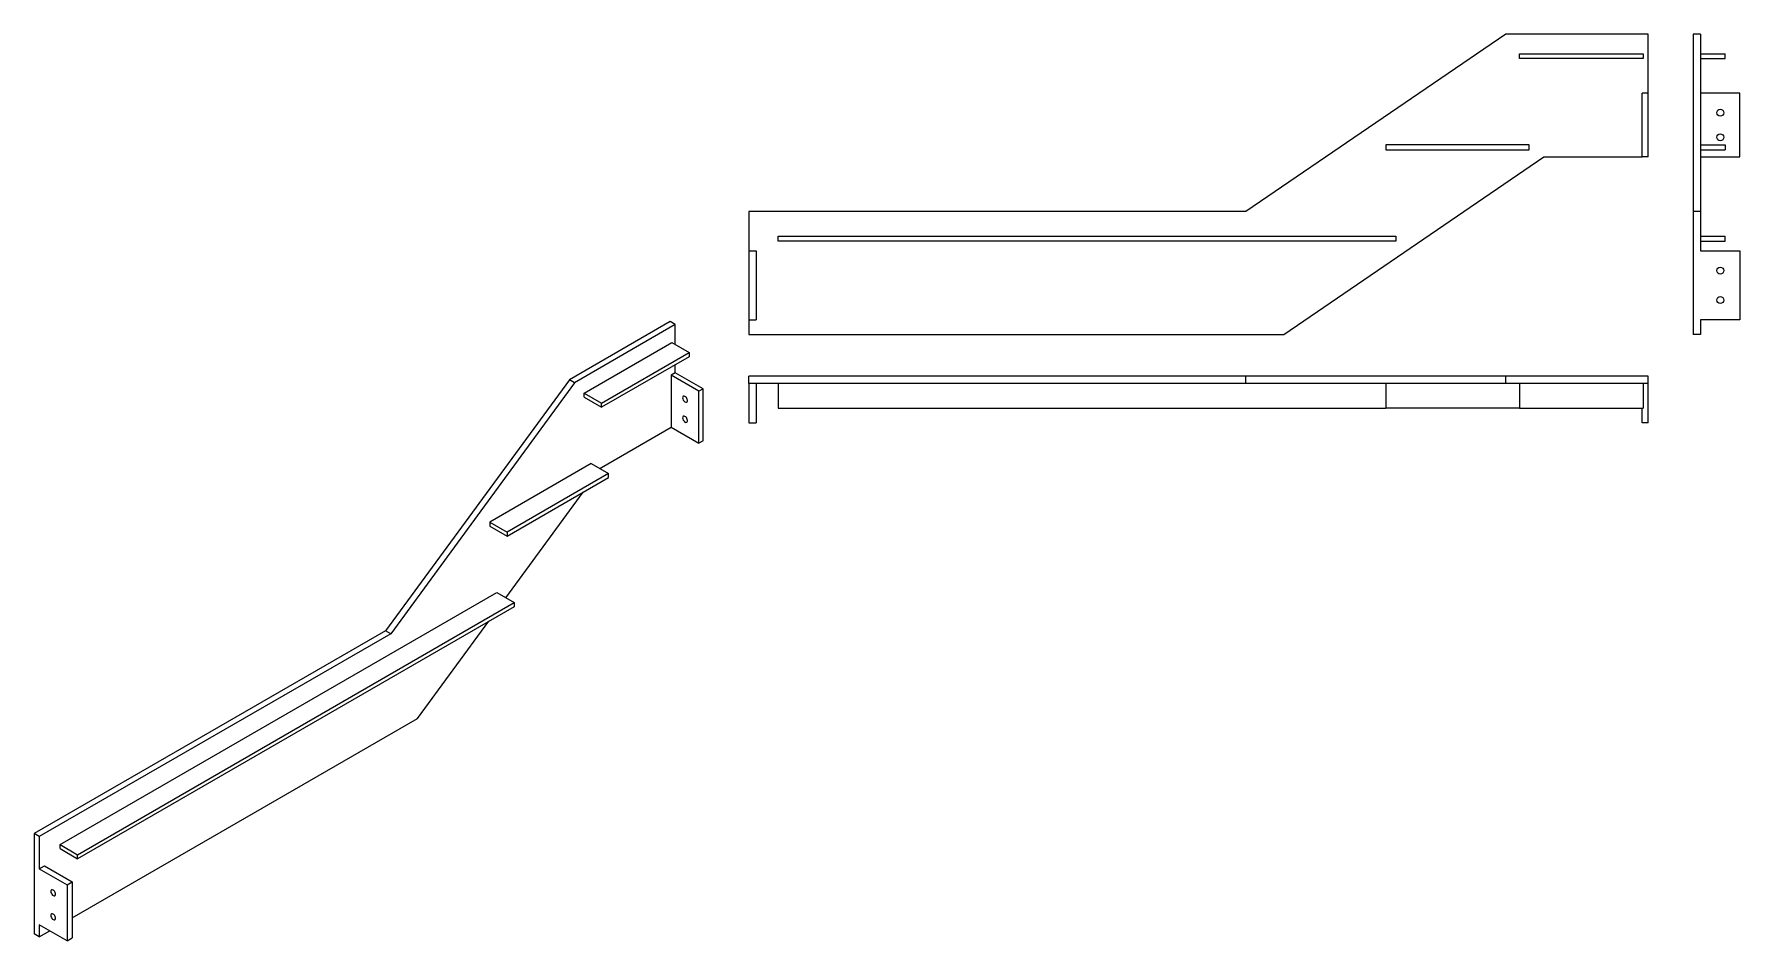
# Model space of a CAD drawing. Header units: millimetres. Extents: x -2188 to 1285, y -1242 to 605.
import ezdxf

# ---------------------------------------------------------------- set-up
doc = ezdxf.new("R2010")
doc.units = ezdxf.units.MM
for name, color, linetype in [('ProjItem176', 7, 'CONTINUOUS'), ('ProjItem177', 7, 'CONTINUOUS'), ('ProjItem178', 7, 'CONTINUOUS'), ('ProjItem179', 7, 'CONTINUOUS')]:
    doc.layers.add(name, color=color, linetype=linetype)

msp = doc.modelspace()

# ---------------------------------------------------------------- linework, layer by layer
at = {"layer": 'ProjItem176'}
for p, q in [((808.096, 604.7), (278.74, 243.2)), ((1097.83, 604.7), (808.096, 604.7)), ((1097.83, 484.7), (1097.83, 604.7)), ((835.828, 564.7), (1087.83, 564.7)), ((835.828, 554.7), (835.828, 564.7)), ((1087.83, 564.7), (1087.83, 554.7)), ((1087.83, 554.7), (835.828, 554.7)), ((1097.83, 484.7), (1085.83, 484.7)), ((1085.83, 354.7), (1085.83, 484.7)), ((1097.83, 354.7), (1097.83, 484.7)), ((355.959, -6.8003), (885.315, 354.7)), ((563.828, 378.95), (563.828, 368.95)), ((855.828, 378.95), (563.828, 378.95)), ((563.828, 368.95), (855.828, 368.95)), ((855.828, 368.95), (855.828, 378.95)), ((885.315, 354.7), (1085.83, 354.7)), ((1097.83, 354.7), (1085.83, 354.7)), ((278.74, 243.2), (-733.172, 243.2)), ((-733.172, 243.2), (-733.172, 163.2)), ((-673.172, 193.2), (583.828, 193.2)), ((-673.172, 183.2), (-673.172, 193.2)), ((583.828, 183.2), (-673.172, 183.2)), ((583.828, 193.2), (583.828, 183.2)), ((-733.172, 163.2), (-718.172, 163.2)), ((-733.172, 163.2), (-733.172, 23.1997)), ((-718.172, 163.2), (-718.172, 23.1997)), ((-733.172, 23.1997), (-733.172, -6.8003)), ((-733.172, 23.1997), (-718.172, 23.1997)), ((-733.172, -6.8003), (355.959, -6.8003))]:
    msp.add_line(p, q, dxfattribs=at)
at = {"layer": 'ProjItem177'}
for p, q in [((-893.576, 19.3232), (-1098.45, -98.9594)), ((-882.969, 13.1995), (-1087.84, -105.083)), ((-882.969, 13.1995), (-893.576, 19.3232)), ((-882.969, -27.6253), (-882.969, 13.1995)), ((-1068.23, -126.421), (-890.04, -23.5428)), ((-890.04, -23.5428), (-854.685, -43.9553)), ((-1032.88, -146.834), (-854.685, -43.9553)), ((-854.685, -52.1202), (-1032.88, -154.999)), ((-882.969, -84.7801), (-882.969, -68.4502)), ((-854.685, -43.9553), (-854.685, -52.1202)), ((-1098.45, -98.9594), (-1472.76, -610.232)), ((-1087.84, -105.083), (-1098.45, -98.9594)), ((-882.969, -84.7801), (-891.454, -89.6791)), ((-834.886, -122.339), (-891.454, -89.6791)), ((-891.454, -89.6791), (-891.454, -195.824)), ((-826.4, -117.44), (-882.969, -84.7801)), ((-1087.84, -105.083), (-1462.15, -616.356)), ((-1068.23, -134.586), (-1068.23, -126.421)), ((-1068.23, -126.421), (-1032.88, -146.834)), ((-1068.23, -134.586), (-1032.88, -154.999)), ((-826.4, -117.44), (-834.886, -122.339)), ((-834.886, -228.483), (-834.886, -122.339)), ((-826.4, -223.585), (-826.4, -117.44)), ((-1032.88, -154.999), (-1032.88, -146.834)), ((-1033.24, -277.683), (-891.454, -195.824)), ((-891.454, -195.824), (-834.886, -228.483)), ((-826.4, -223.585), (-834.886, -228.483)), ((-1054.09, -269.921), (-1260.56, -389.129)), ((-1054.09, -269.921), (-1018.73, -290.333)), ((-1035.44, -280.688), (-1033.24, -277.683)), ((-1018.73, -290.333), (-1225.21, -409.542)), ((-1225.21, -417.707), (-1018.73, -298.498)), ((-1018.73, -298.498), (-1018.73, -290.333)), ((-1227.77, -543.396), (-1070.26, -328.244)), ((-1260.56, -389.129), (-1260.56, -397.294)), ((-1260.56, -389.129), (-1225.21, -409.542)), ((-1260.56, -397.294), (-1225.21, -417.707)), ((-1225.21, -409.542), (-1225.21, -417.707)), ((-2135.26, -1045.8), (-1246.42, -532.628)), ((-2099.9, -1066.21), (-1211.07, -553.041)), ((-1246.42, -532.628), (-1211.07, -553.041)), ((-1211.07, -553.041), (-1211.07, -561.206)), ((-1211.07, -561.206), (-2099.9, -1074.37)), ((-1472.76, -610.232), (-2188.29, -1023.34)), ((-1462.15, -616.356), (-2177.68, -1029.47)), ((-1462.15, -616.356), (-1472.76, -610.232)), ((-1407.55, -788.955), (-1262.59, -590.952)), ((-2110.51, -1194.81), (-1407.55, -788.955)), ((-2177.68, -1029.47), (-2188.29, -1023.34)), ((-2188.29, -1023.34), (-2188.29, -1227.47)), ((-2177.68, -1029.47), (-2177.68, -1094.79)), ((-2135.26, -1053.96), (-2135.26, -1045.8)), ((-2135.26, -1045.8), (-2099.9, -1066.21)), ((-2135.26, -1053.96), (-2099.9, -1074.37)), ((-2099.9, -1074.37), (-2099.9, -1066.21)), ((-2177.68, -1094.79), (-2167.07, -1088.66)), ((-2177.68, -1094.79), (-2121.11, -1127.45)), ((-2167.07, -1088.66), (-2110.51, -1121.32)), ((-2121.11, -1127.45), (-2110.51, -1121.32)), ((-2121.11, -1127.45), (-2121.11, -1241.76)), ((-2110.51, -1121.32), (-2110.51, -1235.63)), ((-2177.68, -1209.1), (-2177.68, -1233.59)), ((-2121.11, -1241.76), (-2177.68, -1209.1)), ((-2177.68, -1233.59), (-2188.29, -1227.47)), ((-2177.68, -1233.59), (-2156.47, -1221.34)), ((-2121.11, -1241.76), (-2110.51, -1235.63))]:
    msp.add_line(p, q, dxfattribs=at)
for centre, major_axis, start_param, end_param in [((-863.17, -138.669), (3.5, -6.0622), -3.14159, 0), ((-863.17, -138.669), (3.5, -6.0622), -3.92699, -3.14159), ((-863.17, -138.669), (3.5, -6.0622), 0, -3.92699), ((-863.17, -179.494), (3.5, -6.0622), -3.14159, 0), ((-863.17, -179.494), (3.5, -6.0622), -3.92699, -3.14159), ((-863.17, -179.494), (3.5, -6.0622), 0, -3.92699), ((-2149.4, -1143.78), (-3.5, 6.0622), 0, 2.35619), ((-2149.4, -1143.78), (-3.5, 6.0622), 3.14159, 0), ((-2149.4, -1143.78), (-3.5, 6.0622), 2.35619, 3.14159), ((-2149.4, -1192.77), (-3.5, 6.0622), 0, 2.35619), ((-2149.4, -1192.77), (-3.5, 6.0622), 3.14159, 0), ((-2149.4, -1192.77), (-3.5, 6.0622), 2.35619, 3.14159)]:
    msp.add_ellipse(centre, major_axis=major_axis, ratio=0.57735, start_param=start_param, end_param=end_param, dxfattribs=at)
at = {"layer": 'ProjItem178'}
for p, q in [((1204.51, 604.7), (1189.51, 604.7)), ((1189.51, 604.7), (1189.51, 243.2)), ((1204.51, 604.7), (1204.51, 243.2)), ((1204.51, 564.7), (1254.51, 564.7)), ((1254.51, 554.7), (1254.51, 564.7)), ((1204.51, 554.7), (1254.51, 554.7)), ((1284.51, 484.7), (1204.51, 484.7)), ((1284.51, 354.7), (1284.51, 484.7)), ((1204.51, 378.95), (1254.51, 378.95)), ((1204.51, 368.95), (1254.51, 368.95)), ((1204.51, 354.7), (1284.51, 354.7)), ((1254.51, 378.95), (1254.51, 368.95)), ((1204.51, 243.2), (1189.51, 243.2)), ((1189.51, 243.2), (1189.51, -6.8003)), ((1204.51, 243.2), (1204.51, 163.2)), ((1204.51, 193.2), (1254.51, 193.2)), ((1204.51, 183.2), (1254.51, 183.2)), ((1254.51, 183.2), (1254.51, 193.2)), ((1204.51, 163.2), (1284.51, 163.2)), ((1284.51, 163.2), (1284.51, 23.1997)), ((1204.51, 23.1997), (1204.51, -6.8003)), ((1284.51, 23.1997), (1204.51, 23.1997)), ((1204.51, -6.8003), (1189.51, -6.8003))]:
    msp.add_line(p, q, dxfattribs=at)
for centre in [(1244.51, 444.7), (1244.51, 394.7), (1244.51, 123.2), (1244.51, 63.1997)]:
    msp.add_circle(centre, 7, dxfattribs=at)
at = {"layer": 'ProjItem179'}
for p, q in [((-733.172, -106.712), (-733.172, -91.7124)), ((278.74, -91.7124), (-733.172, -91.7124)), ((278.74, -106.712), (278.74, -91.7124)), ((808.096, -91.7124), (278.74, -91.7124)), ((808.096, -106.712), (808.096, -91.7124)), ((1097.83, -91.7124), (808.096, -91.7124)), ((1097.83, -106.712), (1097.83, -91.7124)), ((278.74, -106.712), (-733.172, -106.712)), ((-733.172, -106.712), (-733.172, -186.712)), ((-718.172, -106.712), (-718.172, -186.712)), ((-673.172, -106.712), (-673.172, -156.712)), ((808.096, -106.712), (278.74, -106.712)), ((563.828, -106.712), (563.828, -156.712)), ((1097.83, -106.712), (808.096, -106.712)), ((835.828, -106.712), (835.828, -156.712)), ((1087.83, -106.712), (1087.83, -156.712)), ((1097.83, -186.712), (1097.83, -106.712)), ((-673.172, -156.712), (563.828, -156.712)), ((835.828, -156.712), (563.828, -156.712)), ((835.828, -156.712), (1087.83, -156.712)), ((1085.83, -186.712), (1085.83, -156.712)), ((-733.172, -186.712), (-718.172, -186.712)), ((1097.83, -186.712), (1085.83, -186.712))]:
    msp.add_line(p, q, dxfattribs=at)

doc.saveas('drawing.dxf')
